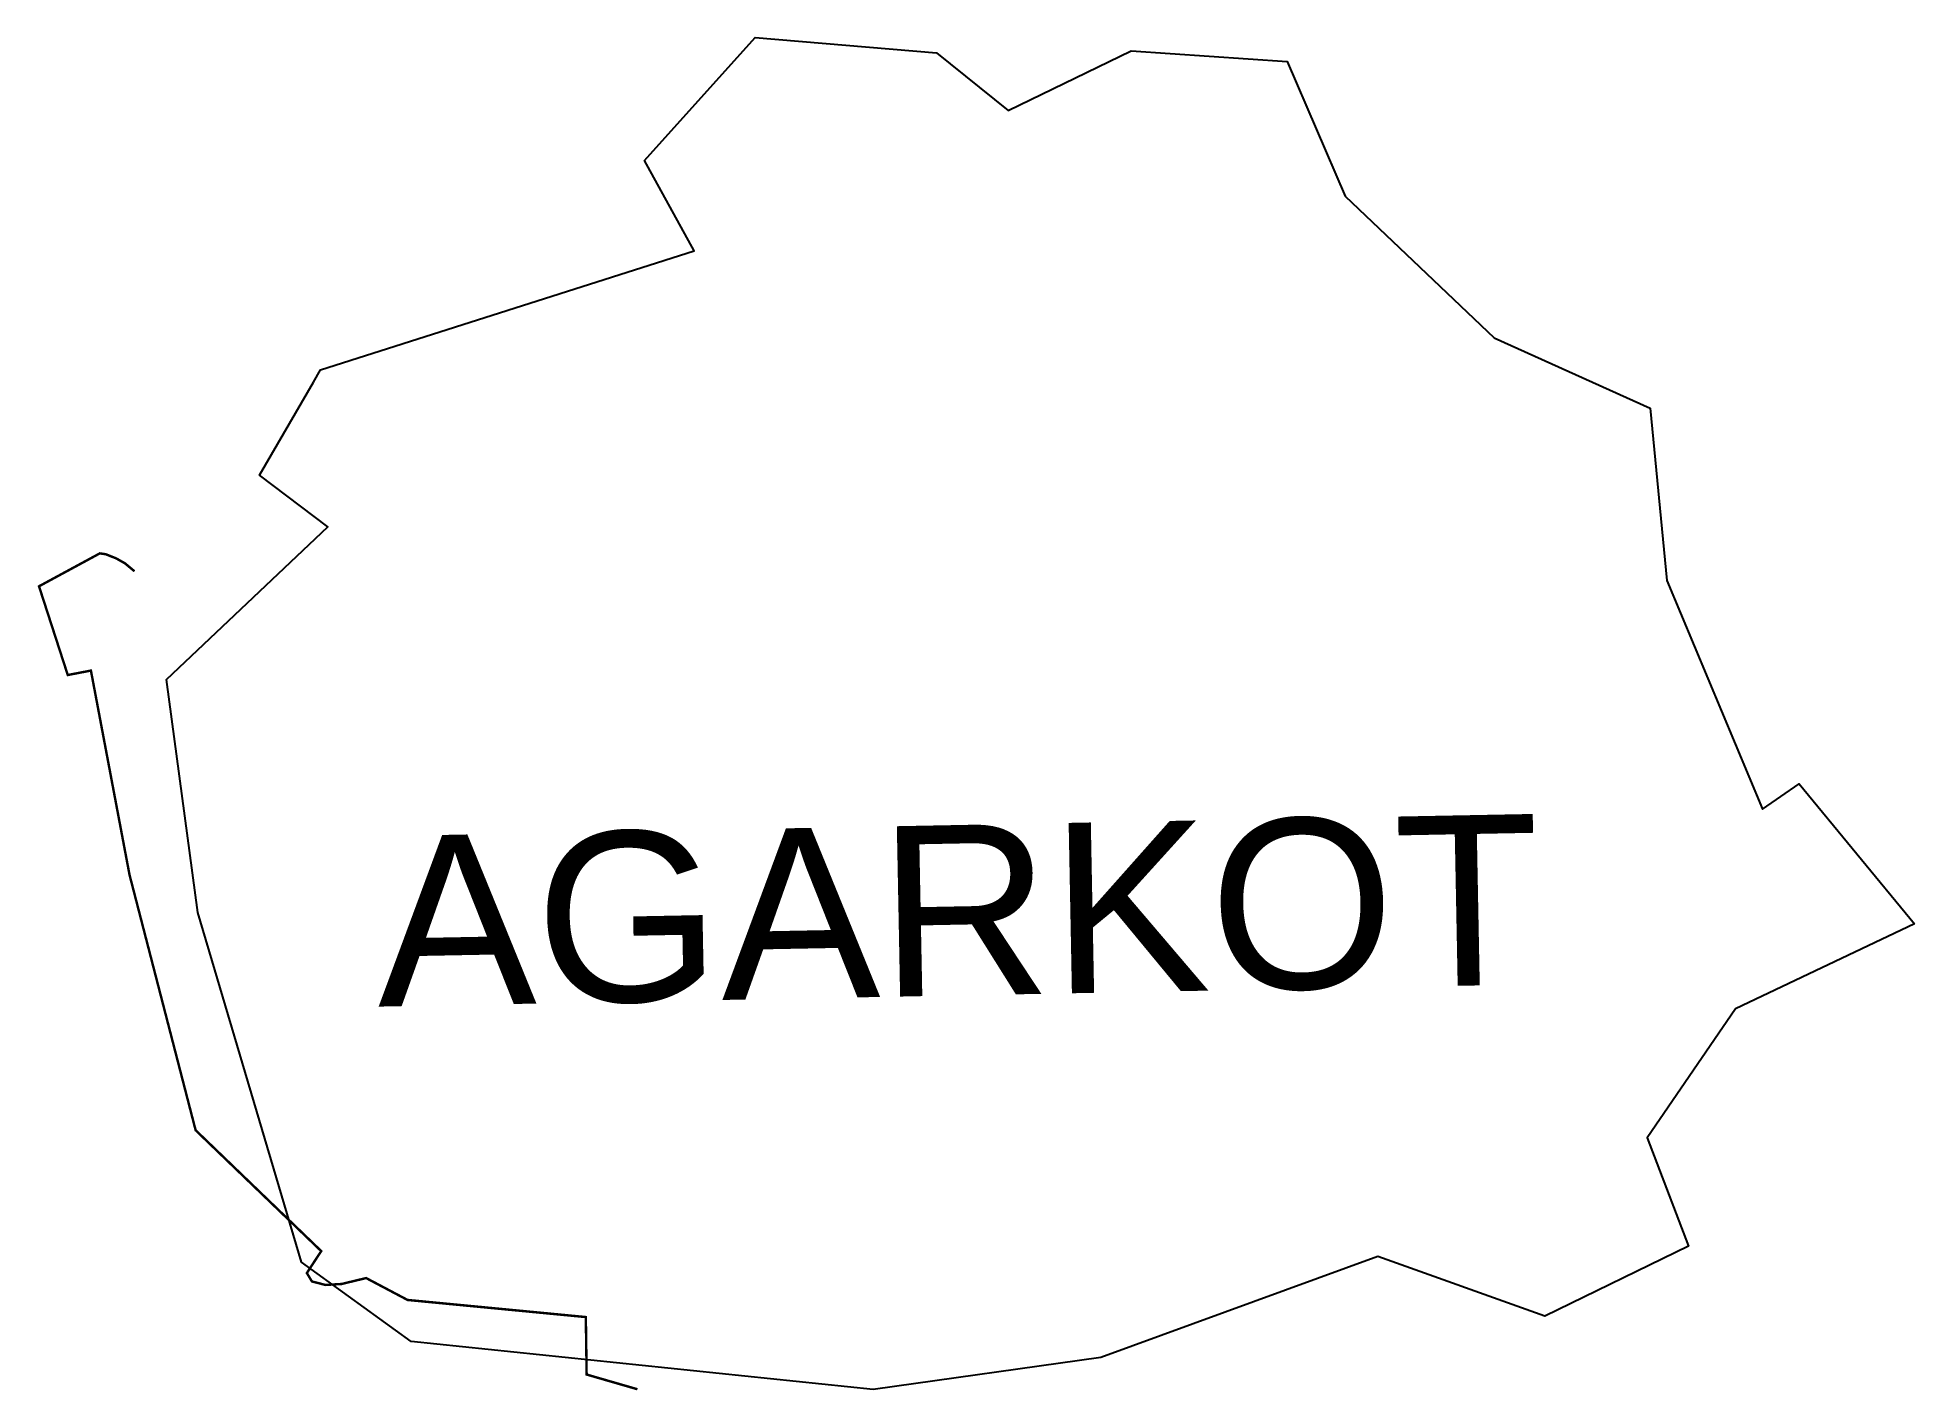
# Model space of a CAD drawing. Header units: metres. Extents: x 280873 to 281644, y 2051706 to 2052262.
import ezdxf

# ---------------------------------------------------------------- set-up
doc = ezdxf.new("R2010")
doc.units = ezdxf.units.M
for name, color, linetype in [('SEAWALL', 170, 'Continuous'), ('village', 3, 'Continuous'), ('VILLAGE NAME', 250, 'Continuous')]:
    doc.layers.add(name, color=color, linetype=linetype)
doc.styles.get("Standard").update_dxf_attribs({"font": 'simplex.shx'})

msp = doc.modelspace()

# ---------------------------------------------------------------- linework, layer by layer
at = {"layer": 'SEAWALL', "color": 30, "const_width": 1, "flags": 128}
msp.add_lwpolyline([(280912.81, 2052042.83), (280908.95, 2052046.06), (280905.3, 2052048.12), (280900.97, 2052049.84), (280898.56, 2052050.18), (280873.58, 2052036.66), (280885.4, 2052000.21), (280894.91, 2052002.03), (280910.78, 2051918.1), (280937.94, 2051813.19), (280989.55, 2051763.54), (280983.64, 2051754.53), (280985.72, 2051751.08), (280991.31, 2051749.63), (280997.94, 2051750.04), (281008.01, 2051752.46), (281025.03, 2051743.47), (281098.28, 2051736.44), (281098.62, 2051712.83), (281119.48, 2051706.79)], dxfattribs=at)
at = {"layer": 'village', "color": 3, "true_color": 0x00ff00}
msp.add_polyline3d([(281644.26, 2051897.95, 0), (281570.72, 2051863.06, 0), (281534.42, 2051810.08, 0), (281551.41, 2051765.54, 0), (281492.42, 2051736.76, 0), (281423.76, 2051761.28, 0), (281309.96, 2051719.84, 0), (281216.4, 2051706.72, 0), (281026.46, 2051726.46, 0), (280981.48, 2051758.97, 0), (280938.86, 2051902.59, 0), (280925.94, 2051998.31, 0), (280992.24, 2052061.1, 0), (280964.2, 2052082.29, 0), (280986.33, 2052120.46, 0), (280989.31, 2052125.59, 0), (281142.87, 2052174.49, 0), (281122.35, 2052211.57, 0), (281167.81, 2052262.1, 0), (281242.33, 2052255.8, 0), (281271.77, 2052232.13, 0), (281322.43, 2052256.63, 0), (281386.49, 2052252.22, 0), (281410.3, 2052196.94, 0), (281471.6, 2052138.76, 0), (281535.64, 2052109.8, 0), (281542.46, 2052038.99, 0), (281581.84, 2051945.11, 0), (281596.92, 2051955.46, 0)], close=True, dxfattribs=at)

# ---------------------------------------------------------------- texts
at = {"layer": 'VILLAGE NAME', "insert": (281011.62, 2051933.97), "char_height": 70, "attachment_point": 1, "rotation": 1.10283}
msp.add_mtext_dynamic_manual_height_columns('{\\fArial|b0|i0|c0|p34;AGARKOT}', width=726.9295, gutter_width=543.74, heights=[0], dxfattribs=at)

doc.saveas('drawing.dxf')
